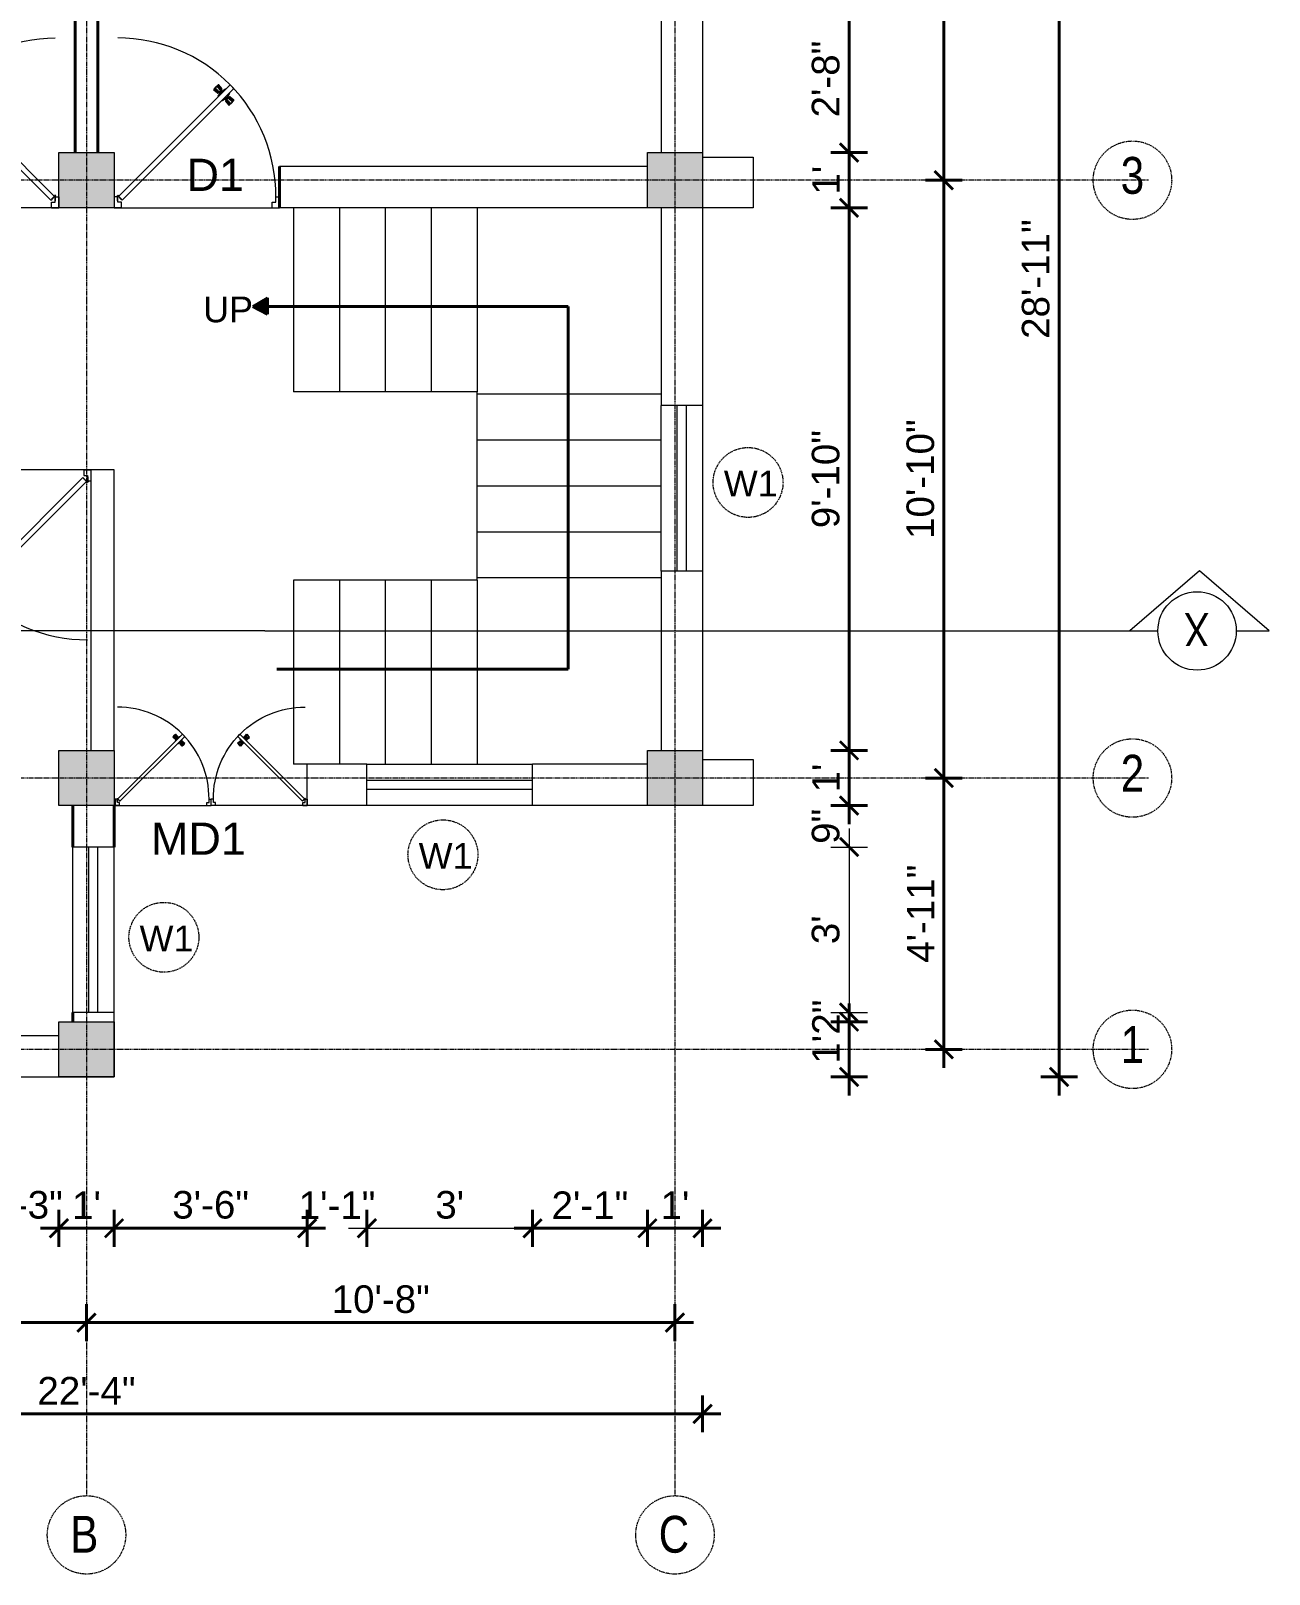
# Model space of a CAD drawing. Header units: inches. Extents: x 141029 to 166402, y -23568 to -18036.
# Drawn here: x 149583.3 to 149852.7, y -21851.7 to -21516.1 of the extents above; entities that cross this region are included whole.
import ezdxf

# ---------------------------------------------------------------- set-up
doc = ezdxf.new("R2010")
doc.units = ezdxf.units.IN
doc.header["$LTSCALE"] = 0.5
doc.header["$MEASUREMENT"] = 0
doc.header["$PDMODE"] = 66
doc.linetypes.add('CENTER', pattern=[2, 1.25, -0.25, 0.25, -0.25])
for name, color, linetype, lineweight in [('Annotate-Lite.w', 177, 'Continuous', 9), ('Annotations-Bold.w', 177, 'Continuous', 13), ('door', 202, 'Continuous', 5), ('DOOR & WIN', 1, 'Continuous', 25), ('PUERTAS', 7, 'Continuous', 9), ('TEXT', 220, 'Continuous', 9), ('wall', 1, 'Continuous', 40)]:
    doc.layers.add(name, color=color, linetype=linetype, lineweight=lineweight)
doc.styles.add('ARAIL', font='ARIALN.TTF')
doc.styles.add('DIMTEXT', font='arial.ttf', dxfattribs={"height": 6})
doc.styles.add('gaurav', font='arial.ttf')
doc.styles.get("Standard").update_dxf_attribs({"font": 'arial.ttf'})
doc.dimstyles.new('1 by 96', dxfattribs={"dimtxt": 6, "dimasz": 4, "dimexe": 4, "dimexo": 4, "dimgap": 2, "dimtad": 1, "dimdec": 0, "dimzin": 0, "dimdsep": 46, "dimlunit": 4, "dimtxsty": 'Standard', "dimblk": 'ARCHTICK', "dimcen": 0, "dimdle": 4, "dimadec": 0, "dimazin": 0, "dimtfac": 1, "dimtdec": 0, "dimtix": 1, "dimtofl": 0, "dimtmove": 1, "dimatfit": 3, "dimldrblk": 'ARCHTICK', "dimfxl": 4, "dimfxlon": 1, "dimtolj": 1, "dimtzin": 0, "dimlwd": -1, "dimlwe": -1, "dimarcsym": 0})

# ---------------------------------------------------------------- blocks, each defined once
blk = doc.blocks.new('3ft')
at = {"layer": 'PUERTAS', "color": 6}
for p, q in [((1.01, 2.52), (25.23, 26.74)), ((26.05, 25.92), (1.77, 1.64)), ((26.05, 25.92), (25.23, 26.74)), ((0, 2.4), (0, 0)), ((0.72, 2.4), (0, 2.4)), ((1.6, 0), (0, 0)), ((0.72, 1.52), (0.72, 2.44)), ((0.8, 1.52), (0.72, 1.52)), ((0.8, 1.52), (0.8, 2.41)), ((0.8, 1.2), (0.8, 1.52)), ((1.6, 1.2), (0.8, 1.2)), ((1.57, 1.84), (0.94, 2.47)), ((1.63, 1.89), (0.97, 2.55)), ((1.63, 1.89), (1.57, 1.84)), ((1.77, 1.64), (1.57, 1.84)), ((1.6, 0), (1.6, 1.2)), ((34.4, 0), (34.4, 1.2)), ((34.4, 1.2), (35.2, 1.2)), ((34.4, 0), (36, 0)), ((35.2, 1.2), (35.2, 2.4)), ((35.2, 2.4), (36, 2.4)), ((36, 0), (36, 2.4))]:
    blk.add_line(p, q, dxfattribs=at)
at = {"layer": 'PUERTAS', "color": 8}
for p, q in [((22.57, 24.94), (21.65, 25.68)), ((22.63, 24.99), (21.69, 25.75)), ((22.74, 25.1), (21.84, 25.9)), ((22.13, 26.28), (21.98, 26.13)), ((22.88, 25.24), (22.01, 26.06)), ((22.13, 26.28), (22.27, 26.42)), ((22.29, 26.41), (22.27, 26.42)), ((23.16, 25.52), (22.34, 26.39)), ((23.3, 25.66), (22.5, 26.56)), ((23.41, 25.77), (22.65, 26.71)), ((22.69, 24.32), (23.02, 24.83)), ((23.46, 25.83), (22.72, 26.75)), ((22.95, 24.96), (22.84, 25.07)), ((22.98, 24.99), (22.86, 25.1)), ((23.03, 25.04), (22.91, 25.15)), ((22.91, 24.53), (23.1, 24.91)), ((23.11, 25.12), (22.99, 25.23)), ((23.13, 24.76), (23.18, 24.99)), ((23.28, 25.3), (23.17, 25.41)), ((23.36, 25.37), (23.25, 25.49)), ((23.31, 24.94), (23.28, 25.08)), ((23.41, 25.43), (23.3, 25.54)), ((23.46, 25.09), (23.32, 25.13)), ((23.44, 25.45), (23.33, 25.56)), ((23.64, 25.27), (23.41, 25.22)), ((23.87, 25.49), (23.49, 25.3)), ((24.08, 25.71), (23.57, 25.38)), ((23.63, 23.38), (24.14, 23.72)), ((23.84, 23.6), (24.22, 23.79)), ((24.07, 23.82), (24.3, 23.88)), ((24.25, 24), (24.39, 23.97)), ((24.27, 23.64), (24.38, 23.53)), ((24.3, 23.67), (24.41, 23.56)), ((24.35, 23.72), (24.46, 23.61)), ((24.4, 24.15), (24.43, 24.01)), ((24.43, 23.8), (24.54, 23.69)), ((24.58, 24.33), (24.52, 24.1)), ((24.55, 23.57), (25.37, 22.7)), ((24.6, 23.97), (24.72, 23.86)), ((24.8, 24.56), (24.61, 24.18)), ((25.02, 24.77), (24.68, 24.26)), ((24.68, 24.05), (24.79, 23.94)), ((24.73, 24.1), (24.85, 23.99)), ((24.76, 24.13), (24.87, 24.02)), ((24.83, 23.85), (25.7, 23.03)), ((24.97, 23.99), (25.87, 23.2)), ((25.08, 24.1), (26.02, 23.34)), ((25.14, 24.15), (26.06, 23.41)), ((24.25, 23.26), (24.99, 22.34)), ((24.3, 23.32), (25.06, 22.38)), ((24.41, 23.43), (25.2, 22.53)), ((25.58, 22.82), (25.43, 22.67)), ((25.58, 22.82), (25.73, 22.97)), ((25.72, 22.98), (25.73, 22.97)), ((0, 0), (36, 0))]:
    blk.add_line(p, q, dxfattribs=at)
at = {"layer": 'PUERTAS', "color": 1}
for p, q in [((21.67, 25.73), (22.17, 26.23)), ((22.49, 24.95), (21.67, 25.61)), ((21.7, 25.82), (22.14, 26.26)), ((21.73, 25.79), (21.7, 25.82)), ((22.58, 26.7), (22.14, 26.26)), ((22.67, 26.73), (22.17, 26.23)), ((22.61, 26.67), (22.58, 26.7)), ((22.6, 24.96), (23.02, 25.38)), ((22.61, 24.25), (22.92, 24.72)), ((22.62, 24.13), (22.61, 24.14)), ((22.7, 25.07), (22.71, 25.06)), ((23.45, 25.91), (22.79, 26.73)), ((22.82, 25.06), (23.08, 25.32)), ((22.94, 24.95), (22.83, 25.07)), ((22.92, 24.72), (22.92, 24.72)), ((22.93, 24.94), (23.19, 25.21)), ((22.93, 24.84), (22.93, 24.83)), ((23.44, 25.81), (23.02, 25.38)), ((23.34, 25.58), (23.08, 25.32)), ((23.46, 25.47), (23.19, 25.21)), ((23.33, 25.7), (23.34, 25.69)), ((23.45, 25.46), (23.33, 25.57)), ((23.56, 23.3), (24.03, 23.61)), ((23.57, 25.47), (23.57, 25.47)), ((24.15, 25.79), (23.68, 25.48)), ((23.68, 25.48), (23.68, 25.48)), ((24.03, 23.61), (24.03, 23.62)), ((24.14, 23.62), (24.14, 23.62)), ((24.25, 23.62), (24.51, 23.89)), ((24.27, 25.78), (24.26, 25.79)), ((24.26, 23.29), (24.69, 23.71)), ((24.26, 23.63), (24.37, 23.52)), ((24.37, 23.52), (24.63, 23.77)), ((24.78, 24.15), (24.51, 23.89)), ((24.89, 24.03), (24.63, 23.77)), ((25.11, 24.14), (24.69, 23.71)), ((24.77, 24.14), (24.88, 24.03)), ((24.79, 24.38), (24.78, 24.37)), ((24.78, 24.26), (24.78, 24.26)), ((25.1, 24.84), (24.79, 24.38)), ((25, 24.03), (25, 24.03)), ((25.09, 24.96), (25.1, 24.95)), ((25.22, 24.14), (26.03, 23.48)), ((23.44, 23.31), (23.45, 23.3)), ((24.26, 23.18), (24.92, 22.37)), ((24.37, 23.4), (24.37, 23.4)), ((25.04, 22.36), (25.54, 22.86)), ((25.1, 22.42), (25.13, 22.39)), ((25.13, 22.39), (25.57, 22.83)), ((26.04, 23.37), (25.54, 22.86)), ((26.01, 23.27), (25.57, 22.83)), ((25.98, 23.3), (26.01, 23.27))]:
    blk.add_line(p, q, dxfattribs=at)
at = {"layer": 'PUERTAS', "color": 2}
for p, q in [((21.99, 26.11), (21.98, 26.13)), ((25.42, 22.68), (25.43, 22.67))]:
    blk.add_line(p, q, dxfattribs=at)
at = {"layer": 'PUERTAS', "color": 6}
for radius in [0.155, 0.0752]:
    blk.add_circle((0.82, 2.56), radius, dxfattribs=at)
blk.add_arc((0.82, 2.56), 34.38, 359.7285, 90.0333, dxfattribs=at)
at = {"layer": 'PUERTAS', "color": 1}
for centre, start, end in [((22.54, 25.01), 231.0764, 315), ((22.67, 24.2), 135, 225), ((22.73, 26.68), 38.9236, 135), ((22.77, 25.12), 225, 315), ((22.99, 24.89), 135, 219.7428), ((22.87, 24.78), 315, 39.7428), ((23.28, 25.63), 315, 45), ((23.39, 25.86), 315, 38.9236), ((23.51, 25.41), 50.2572, 135), ((23.62, 25.53), 230.2572, 315), ((24.09, 23.56), 50.2572, 135), ((24.2, 23.68), 230.2572, 315), ((24.2, 25.73), 45, 135), ((24.42, 23.46), 135, 225), ((24.84, 24.31), 135, 219.7428), ((24.72, 24.21), 315, 39.7428), ((24.94, 23.98), 45, 135), ((25.04, 24.89), 315, 45), ((25.17, 24.08), 51.0764, 135), ((23.51, 23.36), 225, 315), ((24.32, 23.23), 135, 218.9236), ((24.98, 22.42), 218.9236, 315), ((25.98, 23.42), 315, 51.0764)]:
    blk.add_arc(centre, 0.08, start, end, dxfattribs=at)
blk = doc.blocks.new('*U213')
at = {"color": 3, "xscale": -1}
blk.add_blockref('3ft', (42, 0), dxfattribs=at)
blk = doc.blocks.new('2ft6in')
at = {"layer": 'PUERTAS', "color": 2}
for p, q in [((0.84, 2.1), (21.02, 22.28)), ((21.71, 21.6), (1.47, 1.37)), ((18.33, 21.76), (18.31, 21.77)), ((21.71, 21.6), (21.02, 22.28)), ((21.18, 18.9), (21.2, 18.89)), ((0, 2), (0, 0)), ((0.6, 2), (0, 2)), ((1.33, 0), (0, 0)), ((0.6, 1.26), (0.6, 2.04)), ((0.67, 1.26), (0.6, 1.26)), ((0.67, 1.26), (0.67, 2.01)), ((0.67, 1), (0.67, 1.26)), ((1.33, 1), (0.67, 1)), ((1.31, 1.53), (0.79, 2.06)), ((1.36, 1.58), (0.81, 2.12)), ((1.36, 1.58), (1.31, 1.53)), ((1.47, 1.37), (1.31, 1.53)), ((1.33, 0), (1.33, 1)), ((28.67, 0), (28.67, 1)), ((28.67, 1), (29.33, 1)), ((28.67, 0), (30, 0)), ((29.33, 1), (29.33, 2)), ((29.33, 2), (30, 2)), ((30, 0), (30, 2))]:
    blk.add_line(p, q, dxfattribs=at)
at = {"layer": 'PUERTAS', "color": 8}
for p, q in [((18.81, 20.78), (18.04, 21.4)), ((18.86, 20.83), (18.08, 21.46)), ((18.95, 20.92), (18.2, 21.58)), ((18.44, 21.9), (18.31, 21.77)), ((19.07, 21.03), (18.34, 21.72)), ((18.44, 21.9), (18.56, 22.02)), ((18.58, 22.01), (18.56, 22.02)), ((19.3, 21.26), (18.61, 22)), ((19.42, 21.38), (18.75, 22.14)), ((19.51, 21.48), (18.88, 22.26)), ((18.91, 20.27), (19.19, 20.69)), ((19.55, 21.53), (18.93, 22.3)), ((19.13, 20.8), (19.03, 20.9)), ((19.15, 20.82), (19.05, 20.92)), ((19.09, 20.44), (19.25, 20.76)), ((19.19, 20.87), (19.1, 20.96)), ((19.25, 20.93), (19.16, 21.02)), ((19.28, 20.63), (19.32, 20.83)), ((19.4, 21.08), (19.31, 21.17)), ((19.47, 21.15), (19.38, 21.24)), ((19.43, 20.78), (19.4, 20.9)), ((19.51, 21.19), (19.42, 21.28)), ((19.55, 20.91), (19.43, 20.94)), ((19.53, 21.21), (19.44, 21.3)), ((19.7, 21.06), (19.51, 21.01)), ((19.89, 21.24), (19.58, 21.08)), ((20.07, 21.42), (19.64, 21.15)), ((19.69, 19.49), (20.12, 19.76)), ((19.87, 19.67), (20.18, 19.83)), ((20.06, 19.85), (20.25, 19.9)), ((20.21, 20), (20.33, 19.97)), ((20.21, 19.38), (20.83, 18.61)), ((20.23, 19.7), (20.32, 19.61)), ((20.25, 19.72), (20.34, 19.63)), ((20.25, 19.43), (20.88, 18.65)), ((20.29, 19.76), (20.38, 19.67)), ((20.33, 20.13), (20.36, 20.01)), ((20.34, 19.53), (21, 18.77)), ((20.36, 19.83), (20.45, 19.74)), ((20.48, 20.28), (20.44, 20.08)), ((20.46, 19.64), (21.14, 18.91)), ((20.5, 19.98), (20.6, 19.89)), ((20.67, 20.47), (20.51, 20.15)), ((20.85, 20.64), (20.57, 20.22)), ((20.57, 20.04), (20.66, 19.95)), ((20.61, 20.09), (20.7, 19.99)), ((20.63, 20.11), (20.72, 20.01)), ((20.69, 19.87), (21.42, 19.19)), ((20.81, 19.99), (21.56, 19.33)), ((20.9, 20.08), (21.68, 19.45)), ((20.95, 20.13), (21.72, 19.51)), ((21.32, 19.01), (21.2, 18.89)), ((21.32, 19.01), (21.44, 19.14)), ((21.43, 19.15), (21.44, 19.14)), ((0, 0), (30, 0))]:
    blk.add_line(p, q, dxfattribs=at)
at = {"layer": 'PUERTAS', "color": 1}
for p, q in [((18.06, 21.44), (18.48, 21.86)), ((18.74, 20.79), (18.06, 21.34)), ((18.08, 21.51), (18.45, 21.88)), ((18.11, 21.49), (18.08, 21.51)), ((18.82, 22.25), (18.45, 21.88)), ((18.9, 22.28), (18.48, 21.86)), ((18.84, 22.23), (18.82, 22.25)), ((18.83, 20.8), (19.18, 21.15)), ((18.84, 20.21), (19.1, 20.6)), ((18.85, 20.11), (18.84, 20.12)), ((18.92, 20.89), (18.93, 20.88)), ((19.54, 21.59), (18.99, 22.27)), ((19.02, 20.88), (19.24, 21.1)), ((19.12, 20.8), (19.03, 20.89)), ((19.1, 20.7), (19.11, 20.69)), ((19.1, 20.6), (19.1, 20.6)), ((19.11, 20.79), (19.33, 21.01)), ((19.54, 21.5), (19.18, 21.15)), ((19.45, 21.31), (19.24, 21.1)), ((19.55, 21.22), (19.33, 21.01)), ((19.45, 21.41), (19.45, 21.41)), ((19.54, 21.22), (19.45, 21.31)), ((19.53, 19.43), (19.54, 19.42)), ((19.64, 21.23), (19.64, 21.23)), ((19.64, 19.42), (20.02, 19.67)), ((19.74, 21.24), (19.73, 21.23)), ((20.12, 21.49), (19.74, 21.24)), ((20.02, 19.67), (20.03, 19.68)), ((20.12, 19.68), (20.12, 19.68)), ((20.21, 19.69), (20.43, 19.9)), ((20.22, 21.48), (20.22, 21.49)), ((20.22, 19.41), (20.57, 19.76)), ((20.22, 19.69), (20.31, 19.6)), ((20.22, 19.32), (20.76, 18.64)), ((20.31, 19.6), (20.52, 19.81)), ((20.31, 19.5), (20.31, 19.5)), ((20.65, 20.12), (20.43, 19.9)), ((20.74, 20.03), (20.52, 19.81)), ((20.93, 20.11), (20.57, 19.76)), ((20.64, 20.11), (20.73, 20.02)), ((20.66, 20.31), (20.65, 20.31)), ((20.65, 20.21), (20.65, 20.22)), ((20.91, 20.7), (20.66, 20.31)), ((20.84, 20.02), (20.83, 20.03)), ((20.91, 20.8), (20.91, 20.79)), ((21.02, 20.12), (21.7, 19.57)), ((21.7, 19.47), (21.28, 19.05)), ((21.67, 19.4), (21.31, 19.03)), ((21.65, 19.42), (21.67, 19.4)), ((20.86, 18.63), (21.28, 19.05)), ((20.91, 18.68), (20.94, 18.66)), ((20.94, 18.66), (21.31, 19.03))]:
    blk.add_line(p, q, dxfattribs=at)
at = {"layer": 'PUERTAS', "color": 2}
for radius in [0.129, 0.0627]:
    blk.add_circle((0.68, 2.14), radius, dxfattribs=at)
at = {"layer": 'PUERTAS', "color": 8}
blk.add_arc((0.68, 2.14), 28.65, 359.7285, 90.0333, dxfattribs=at)
at = {"layer": 'PUERTAS', "color": 1}
for centre, start, end in [((18.78, 20.84), 231.0764, 315), ((18.89, 20.16), 135, 225), ((18.94, 22.23), 38.9236, 135), ((18.97, 20.93), 225, 315), ((19.16, 20.74), 135, 219.7428), ((19.06, 20.65), 315, 39.7428), ((19.4, 21.36), 315, 45), ((19.49, 21.55), 315, 38.9236), ((19.59, 19.47), 225, 315), ((19.6, 21.18), 50.2572, 135), ((19.68, 21.28), 230.2572, 315), ((20.07, 19.63), 50.2572, 135), ((20.17, 21.44), 45, 135), ((20.16, 19.73), 230.2572, 315), ((20.27, 19.36), 135, 218.9236), ((20.35, 19.55), 135, 225), ((20.7, 20.26), 135, 219.7428), ((20.6, 20.17), 315, 39.7428), ((20.78, 19.98), 45, 135), ((20.87, 20.75), 315, 45), ((20.98, 20.07), 51.0764, 135), ((21.65, 19.52), 315, 51.0764), ((20.82, 18.68), 218.9236, 315)]:
    blk.add_arc(centre, 0.0667, start, end, dxfattribs=at)
blk = doc.blocks.new('*U215')
at = {"color": 3, "xscale": -1}
blk.add_blockref('2ft6in', (42, 0), dxfattribs=at)
blk = doc.blocks.new('MAIN DLOOR')
at = {"layer": 'door', "color": 3, "yscale": 0.7999999999374268, "zscale": 0.7999999998966563, "rotation": 180}
for p, xscale in [((11264.75, 306.61), 0.7999999999592546), ((11245.55, 306.61), -0.7999999999592546)]:
    blk.add_blockref('*U215', p, dxfattribs=dict(at, xscale=xscale))
blk = doc.blocks.new('_ArchTick')
at = {"color": 0, "linetype": 'ByBlock', "const_width": 0.15}
blk.add_lwpolyline([(-0.5, -0.5), (0.5, 0.5)], dxfattribs=at)
blk = doc.blocks.new('*D242')
at = {"layer": 'Defpoints', "color": 0, "transparency": 16777216}
for p in [(149729.45, -21510.55), (149729.45, -21542.55), (149761.32, -21542.55)]:
    blk.add_point(p, dxfattribs=at)
at = {"layer": 'wall', "color": 0, "transparency": 16777216}
for p, q in [((149761.32, -21506.55), (149761.32, -21546.55)), ((149757.32, -21510.55), (149765.32, -21510.55)), ((149757.32, -21542.55), (149765.32, -21542.55))]:
    blk.add_line(p, q, dxfattribs=at)
at = {"layer": 'wall', "color": 0, "transparency": 16777216, "xscale": 4, "yscale": 4, "zscale": 4}
for p, rotation in [((149761.32, -21510.55), 90), ((149761.32, -21542.55), 270)]:
    blk.add_blockref('_ArchTick', p, dxfattribs=dict(at, rotation=rotation))
at = {"layer": 'wall', "color": 0, "transparency": 16777216, "insert": (149756.25, -21526.55), "char_height": 6, "attachment_point": 5, "rotation": 90}
blk.add_mtext('\\A1;2\'-8"', dxfattribs=at)
blk = doc.blocks.new('*D243')
at = {"layer": 'Defpoints', "color": 0, "transparency": 16777216}
for p in [(149729.45, -21542.55), (149729.45, -21554.55), (149761.32, -21554.55)]:
    blk.add_point(p, dxfattribs=at)
at = {"layer": 'wall', "color": 0, "transparency": 16777216}
for p, q in [((149761.32, -21538.55), (149761.32, -21558.55)), ((149757.32, -21542.55), (149765.32, -21542.55)), ((149757.32, -21554.55), (149765.32, -21554.55))]:
    blk.add_line(p, q, dxfattribs=at)
at = {"layer": 'wall', "color": 0, "transparency": 16777216, "xscale": 4, "yscale": 4, "zscale": 4}
for p, rotation in [((149761.32, -21542.55), 90), ((149761.32, -21554.55), 270)]:
    blk.add_blockref('_ArchTick', p, dxfattribs=dict(at, rotation=rotation))
at = {"layer": 'wall', "color": 0, "transparency": 16777216, "insert": (149756.3, -21548.55), "char_height": 6, "attachment_point": 5, "rotation": 90}
blk.add_mtext("\\A1;1'", dxfattribs=at)
blk = doc.blocks.new('*D244')
at = {"layer": 'Defpoints', "color": 0, "transparency": 16777216}
for p in [(149729.45, -21554.55), (149729.45, -21672.55), (149761.32, -21672.55)]:
    blk.add_point(p, dxfattribs=at)
at = {"layer": 'wall', "color": 0, "transparency": 16777216}
for p, q in [((149761.32, -21550.55), (149761.32, -21676.55)), ((149757.32, -21554.55), (149765.32, -21554.55)), ((149757.32, -21672.55), (149765.32, -21672.55))]:
    blk.add_line(p, q, dxfattribs=at)
at = {"layer": 'wall', "color": 0, "transparency": 16777216, "xscale": 4, "yscale": 4, "zscale": 4}
for p, rotation in [((149761.32, -21554.55), 90), ((149761.32, -21672.55), 270)]:
    blk.add_blockref('_ArchTick', p, dxfattribs=dict(at, rotation=rotation))
at = {"layer": 'wall', "color": 0, "transparency": 16777216, "insert": (149756.25, -21613.55), "char_height": 6, "attachment_point": 5, "rotation": 90}
blk.add_mtext('\\A1;9\'-10"', dxfattribs=at)
blk = doc.blocks.new('*D245')
at = {"layer": 'Defpoints', "color": 0, "transparency": 16777216}
for p in [(149729.45, -21672.55), (149729.45, -21684.55), (149761.32, -21684.55)]:
    blk.add_point(p, dxfattribs=at)
at = {"layer": 'wall', "color": 0, "transparency": 16777216}
for p, q in [((149761.32, -21668.55), (149761.32, -21688.55)), ((149757.32, -21672.55), (149765.32, -21672.55)), ((149757.32, -21684.55), (149765.32, -21684.55))]:
    blk.add_line(p, q, dxfattribs=at)
at = {"layer": 'wall', "color": 0, "transparency": 16777216, "xscale": 4, "yscale": 4, "zscale": 4}
for p, rotation in [((149761.32, -21672.55), 90), ((149761.32, -21684.55), 270)]:
    blk.add_blockref('_ArchTick', p, dxfattribs=dict(at, rotation=rotation))
at = {"layer": 'wall', "color": 0, "transparency": 16777216, "insert": (149756.3, -21678.55), "char_height": 6, "attachment_point": 5, "rotation": 90}
blk.add_mtext("\\A1;1'", dxfattribs=at)
blk = doc.blocks.new('*D246')
at = {"layer": 'Annotate-Lite.w', "color": 0, "transparency": 16777216}
for p, q in [((149757.32, -21684.55), (149765.32, -21684.55)), ((149757.32, -21693.55), (149765.32, -21693.55))]:
    blk.add_line(p, q, dxfattribs=at)
at = {"layer": 'Defpoints', "color": 0, "transparency": 16777216}
for p in [(149729.45, -21684.55), (149601.45, -21693.55), (149761.32, -21693.55)]:
    blk.add_point(p, dxfattribs=at)
at = {"layer": 'Annotate-Lite.w', "color": 0, "transparency": 16777216, "insert": (149756.25, -21689.05), "char_height": 6, "attachment_point": 5, "rotation": 90}
blk.add_mtext('\\A1;9"', dxfattribs=at)
blk = doc.blocks.new('*D247')
at = {"layer": 'Annotate-Lite.w', "color": 0, "transparency": 16777216}
for p, q in [((149761.32, -21689.55), (149761.32, -21733.55)), ((149757.32, -21693.55), (149765.32, -21693.55)), ((149757.32, -21729.55), (149765.32, -21729.55))]:
    blk.add_line(p, q, dxfattribs=at)
at = {"layer": 'Defpoints', "color": 0, "transparency": 16777216}
for p in [(149601.45, -21693.55), (149601.45, -21729.55), (149761.32, -21729.55)]:
    blk.add_point(p, dxfattribs=at)
at = {"layer": 'Annotate-Lite.w', "color": 0, "transparency": 16777216, "xscale": 4, "yscale": 4, "zscale": 4}
for p, rotation in [((149761.32, -21693.55), 90), ((149761.32, -21729.55), 270)]:
    blk.add_blockref('_ArchTick', p, dxfattribs=dict(at, rotation=rotation))
at = {"layer": 'Annotate-Lite.w', "color": 0, "transparency": 16777216, "insert": (149756.25, -21711.55), "char_height": 6, "attachment_point": 5, "rotation": 90}
blk.add_mtext("\\A1;3'", dxfattribs=at)
blk = doc.blocks.new('*D248')
at = {"layer": 'Annotate-Lite.w', "color": 0, "transparency": 16777216}
for p, q in [((149757.32, -21729.55), (149765.32, -21729.55)), ((149757.32, -21731.55), (149765.32, -21731.55))]:
    blk.add_line(p, q, dxfattribs=at)
at = {"layer": 'Defpoints', "color": 0, "transparency": 16777216}
for p in [(149601.45, -21729.55), (149601.45, -21731.55), (149761.32, -21731.55)]:
    blk.add_point(p, dxfattribs=at)
at = {"layer": 'Annotate-Lite.w', "color": 0, "transparency": 16777216, "insert": (149756.3, -21730.55), "char_height": 6, "attachment_point": 5, "rotation": 90}
blk.add_mtext('\\A1;2"', dxfattribs=at)
blk = doc.blocks.new('*D249')
at = {"layer": 'Defpoints', "color": 0, "transparency": 16777216}
for p in [(149601.45, -21731.55), (149601.45, -21743.55), (149761.32, -21743.55)]:
    blk.add_point(p, dxfattribs=at)
at = {"layer": 'wall', "color": 0, "transparency": 16777216}
for p, q in [((149761.32, -21727.55), (149761.32, -21747.55)), ((149757.32, -21731.55), (149765.32, -21731.55)), ((149757.32, -21743.55), (149765.32, -21743.55))]:
    blk.add_line(p, q, dxfattribs=at)
at = {"layer": 'wall', "color": 0, "transparency": 16777216, "xscale": 4, "yscale": 4, "zscale": 4}
for p, rotation in [((149761.32, -21731.55), 90), ((149761.32, -21743.55), 270)]:
    blk.add_blockref('_ArchTick', p, dxfattribs=dict(at, rotation=rotation))
at = {"layer": 'wall', "color": 0, "transparency": 16777216, "insert": (149756.3, -21737.55), "char_height": 6, "attachment_point": 5, "rotation": 90}
blk.add_mtext("\\A1;1'", dxfattribs=at)
blk = doc.blocks.new('*D250')
at = {"layer": 'Defpoints', "color": 0, "transparency": 16777216}
for p in [(149729.45, -21402.55), (149729.45, -21548.55), (149781.92, -21548.55)]:
    blk.add_point(p, dxfattribs=at)
at = {"layer": 'wall', "color": 0, "transparency": 16777216}
for p, q in [((149781.92, -21398.55), (149781.92, -21552.55)), ((149777.92, -21402.55), (149785.92, -21402.55)), ((149777.92, -21548.55), (149785.92, -21548.55))]:
    blk.add_line(p, q, dxfattribs=at)
at = {"layer": 'wall', "color": 0, "transparency": 16777216, "xscale": 4, "yscale": 4, "zscale": 4}
for p, rotation in [((149781.92, -21402.55), 90), ((149781.92, -21548.55), 270)]:
    blk.add_blockref('_ArchTick', p, dxfattribs=dict(at, rotation=rotation))
at = {"layer": 'wall', "color": 0, "transparency": 16777216, "insert": (149776.9, -21475.55), "char_height": 6, "attachment_point": 5, "rotation": 90}
blk.add_mtext('\\A1;12\'-2"', dxfattribs=at)
blk = doc.blocks.new('*D251')
at = {"layer": 'Defpoints', "color": 0, "transparency": 16777216}
for p in [(149729.45, -21548.55), (149729.45, -21678.55), (149781.92, -21678.55)]:
    blk.add_point(p, dxfattribs=at)
at = {"layer": 'wall', "color": 0, "transparency": 16777216}
for p, q in [((149781.92, -21544.55), (149781.92, -21682.55)), ((149777.92, -21548.55), (149785.92, -21548.55)), ((149777.92, -21678.55), (149785.92, -21678.55))]:
    blk.add_line(p, q, dxfattribs=at)
at = {"layer": 'wall', "color": 0, "transparency": 16777216, "xscale": 4, "yscale": 4, "zscale": 4}
for p, rotation in [((149781.92, -21548.55), 90), ((149781.92, -21678.55), 270)]:
    blk.add_blockref('_ArchTick', p, dxfattribs=dict(at, rotation=rotation))
at = {"layer": 'wall', "color": 0, "transparency": 16777216, "insert": (149776.85, -21613.55), "char_height": 6, "attachment_point": 5, "rotation": 90}
blk.add_mtext('\\A1;10\'-10"', dxfattribs=at)
blk = doc.blocks.new('*D252')
at = {"layer": 'Defpoints', "color": 0, "transparency": 16777216}
for p in [(149729.45, -21678.55), (149601.45, -21737.55), (149781.92, -21737.55)]:
    blk.add_point(p, dxfattribs=at)
at = {"layer": 'wall', "color": 0, "transparency": 16777216}
for p, q in [((149781.92, -21674.55), (149781.92, -21741.55)), ((149777.92, -21678.55), (149785.92, -21678.55)), ((149777.92, -21737.55), (149785.92, -21737.55))]:
    blk.add_line(p, q, dxfattribs=at)
at = {"layer": 'wall', "color": 0, "transparency": 16777216, "xscale": 4, "yscale": 4, "zscale": 4}
for p, rotation in [((149781.92, -21678.55), 90), ((149781.92, -21737.55), 270)]:
    blk.add_blockref('_ArchTick', p, dxfattribs=dict(at, rotation=rotation))
at = {"layer": 'wall', "color": 0, "transparency": 16777216, "insert": (149776.9, -21708.05), "char_height": 6, "attachment_point": 5, "rotation": 90}
blk.add_mtext('\\A1;4\'-11"', dxfattribs=at)
blk = doc.blocks.new('*D253')
at = {"layer": 'Defpoints', "color": 0, "transparency": 16777216}
for p in [(149601.45, -21396.55), (149807, -21396.55), (149601.45, -21743.55)]:
    blk.add_point(p, dxfattribs=at)
at = {"layer": 'wall', "color": 0, "transparency": 16777216}
for p, q in [((149807, -21747.55), (149807, -21392.55)), ((149803, -21396.55), (149811, -21396.55)), ((149803, -21743.55), (149811, -21743.55))]:
    blk.add_line(p, q, dxfattribs=at)
at = {"layer": 'wall', "color": 0, "transparency": 16777216, "xscale": 4, "yscale": 4, "zscale": 4}
for p, rotation in [((149807, -21396.55), 90), ((149807, -21743.55), 270)]:
    blk.add_blockref('_ArchTick', p, dxfattribs=dict(at, rotation=rotation))
at = {"layer": 'wall', "color": 0, "transparency": 16777216, "insert": (149801.94, -21570.05), "char_height": 6, "attachment_point": 5, "rotation": 90}
blk.add_mtext('\\A1;28\'-11"', dxfattribs=at)
blk = doc.blocks.new('*D257')
at = {"layer": 'Defpoints', "color": 0, "transparency": 16777216}
for p in [(149574.45, -21743.55), (149589.45, -21743.55), (149589.45, -21776.46)]:
    blk.add_point(p, dxfattribs=at)
at = {"layer": 'wall', "color": 0, "transparency": 16777216}
for p, q in [((149574.45, -21772.46), (149574.45, -21780.46)), ((149589.45, -21772.46), (149589.45, -21780.46))]:
    blk.add_line(p, q, dxfattribs=at)
at = {"layer": 'wall', "color": 0, "transparency": 16777216, "insert": (149581.95, -21771.39), "char_height": 6, "attachment_point": 5}
blk.add_mtext('\\A1;1\'-3"', dxfattribs=at)
blk = doc.blocks.new('*D258')
at = {"layer": 'Defpoints', "color": 0, "transparency": 16777216}
for p in [(149589.45, -21743.55), (149601.45, -21743.55), (149601.45, -21776.46)]:
    blk.add_point(p, dxfattribs=at)
at = {"layer": 'wall', "color": 0, "transparency": 16777216}
for p, q in [((149589.45, -21772.46), (149589.45, -21780.46)), ((149601.45, -21772.46), (149601.45, -21780.46)), ((149585.45, -21776.46), (149605.45, -21776.46))]:
    blk.add_line(p, q, dxfattribs=at)
at = {"layer": 'wall', "color": 0, "transparency": 16777216, "xscale": 4, "yscale": 4, "zscale": 4, "rotation": 180}
blk.add_blockref('_ArchTick', (149589.45, -21776.46), dxfattribs=at)
at = {"layer": 'wall', "color": 0, "transparency": 16777216, "xscale": 4, "yscale": 4, "zscale": 4}
blk.add_blockref('_ArchTick', (149601.45, -21776.46), dxfattribs=at)
at = {"layer": 'wall', "color": 0, "transparency": 16777216, "insert": (149595.45, -21771.45), "char_height": 6, "attachment_point": 5}
blk.add_mtext("\\A1;1'", dxfattribs=at)
blk = doc.blocks.new('*D259')
at = {"layer": 'Defpoints', "color": 0, "transparency": 16777216}
for p in [(149643.45, -21684.55), (149601.45, -21743.55), (149643.45, -21776.46)]:
    blk.add_point(p, dxfattribs=at)
at = {"layer": 'wall', "color": 0, "transparency": 16777216}
for p, q in [((149601.45, -21772.46), (149601.45, -21780.46)), ((149643.45, -21772.46), (149643.45, -21780.46)), ((149597.45, -21776.46), (149647.45, -21776.46))]:
    blk.add_line(p, q, dxfattribs=at)
at = {"layer": 'wall', "color": 0, "transparency": 16777216, "xscale": 4, "yscale": 4, "zscale": 4, "rotation": 180}
blk.add_blockref('_ArchTick', (149601.45, -21776.46), dxfattribs=at)
at = {"layer": 'wall', "color": 0, "transparency": 16777216, "xscale": 4, "yscale": 4, "zscale": 4}
blk.add_blockref('_ArchTick', (149643.45, -21776.46), dxfattribs=at)
at = {"layer": 'wall', "color": 0, "transparency": 16777216, "insert": (149622.45, -21771.39), "char_height": 6, "attachment_point": 5}
blk.add_mtext('\\A1;3\'-6"', dxfattribs=at)
blk = doc.blocks.new('*D260')
at = {"layer": 'Defpoints', "color": 0, "transparency": 16777216}
for p in [(149643.45, -21684.55), (149656.45, -21684.55), (149656.45, -21776.46)]:
    blk.add_point(p, dxfattribs=at)
at = {"layer": 'wall', "color": 0, "transparency": 16777216}
for p, q in [((149643.45, -21772.46), (149643.45, -21780.46)), ((149656.45, -21772.46), (149656.45, -21780.46))]:
    blk.add_line(p, q, dxfattribs=at)
at = {"layer": 'wall', "color": 0, "transparency": 16777216, "insert": (149649.95, -21771.45), "char_height": 6, "attachment_point": 5}
blk.add_mtext('\\A1;1\'-1"', dxfattribs=at)
blk = doc.blocks.new('*D261')
at = {"layer": 'Annotate-Lite.w', "color": 0, "transparency": 16777216}
for p, q in [((149656.45, -21772.46), (149656.45, -21780.46)), ((149692.45, -21772.46), (149692.45, -21780.46)), ((149652.45, -21776.46), (149696.45, -21776.46))]:
    blk.add_line(p, q, dxfattribs=at)
at = {"layer": 'Defpoints', "color": 0, "transparency": 16777216}
for p in [(149656.45, -21684.55), (149692.45, -21684.55), (149692.45, -21776.46)]:
    blk.add_point(p, dxfattribs=at)
at = {"layer": 'Annotate-Lite.w', "color": 0, "transparency": 16777216, "xscale": 4, "yscale": 4, "zscale": 4, "rotation": 180}
blk.add_blockref('_ArchTick', (149656.45, -21776.46), dxfattribs=at)
at = {"layer": 'Annotate-Lite.w', "color": 0, "transparency": 16777216, "xscale": 4, "yscale": 4, "zscale": 4}
blk.add_blockref('_ArchTick', (149692.45, -21776.46), dxfattribs=at)
at = {"layer": 'Annotate-Lite.w', "color": 0, "transparency": 16777216, "insert": (149674.45, -21771.39), "char_height": 6, "attachment_point": 5}
blk.add_mtext("\\A1;3'", dxfattribs=at)
blk = doc.blocks.new('*D262')
at = {"layer": 'Defpoints', "color": 0, "transparency": 16777216}
for p in [(149692.45, -21684.55), (149717.45, -21684.55), (149717.45, -21776.46)]:
    blk.add_point(p, dxfattribs=at)
at = {"layer": 'wall', "color": 0, "transparency": 16777216}
for p, q in [((149692.45, -21772.46), (149692.45, -21780.46)), ((149717.45, -21772.46), (149717.45, -21780.46)), ((149688.45, -21776.46), (149721.45, -21776.46))]:
    blk.add_line(p, q, dxfattribs=at)
at = {"layer": 'wall', "color": 0, "transparency": 16777216, "xscale": 4, "yscale": 4, "zscale": 4, "rotation": 180}
blk.add_blockref('_ArchTick', (149692.45, -21776.46), dxfattribs=at)
at = {"layer": 'wall', "color": 0, "transparency": 16777216, "xscale": 4, "yscale": 4, "zscale": 4}
blk.add_blockref('_ArchTick', (149717.45, -21776.46), dxfattribs=at)
at = {"layer": 'wall', "color": 0, "transparency": 16777216, "insert": (149704.95, -21771.45), "char_height": 6, "attachment_point": 5}
blk.add_mtext('\\A1;2\'-1"', dxfattribs=at)
blk = doc.blocks.new('*D263')
at = {"layer": 'Defpoints', "color": 0, "transparency": 16777216}
for p in [(149717.45, -21684.55), (149729.45, -21684.55), (149729.45, -21776.46)]:
    blk.add_point(p, dxfattribs=at)
at = {"layer": 'wall', "color": 0, "transparency": 16777216}
for p, q in [((149717.45, -21772.46), (149717.45, -21780.46)), ((149729.45, -21772.46), (149729.45, -21780.46)), ((149713.45, -21776.46), (149733.45, -21776.46))]:
    blk.add_line(p, q, dxfattribs=at)
at = {"layer": 'wall', "color": 0, "transparency": 16777216, "xscale": 4, "yscale": 4, "zscale": 4, "rotation": 180}
blk.add_blockref('_ArchTick', (149717.45, -21776.46), dxfattribs=at)
at = {"layer": 'wall', "color": 0, "transparency": 16777216, "xscale": 4, "yscale": 4, "zscale": 4}
blk.add_blockref('_ArchTick', (149729.45, -21776.46), dxfattribs=at)
at = {"layer": 'wall', "color": 0, "transparency": 16777216, "insert": (149723.45, -21771.45), "char_height": 6, "attachment_point": 5}
blk.add_mtext("\\A1;1'", dxfattribs=at)
blk = doc.blocks.new('*D264')
at = {"layer": 'Defpoints', "color": 0, "transparency": 16777216}
for p in [(149467.45, -21743.55), (149595.45, -21743.55), (149595.45, -21796.98)]:
    blk.add_point(p, dxfattribs=at)
at = {"layer": 'wall', "color": 0, "transparency": 16777216}
for p, q in [((149467.45, -21792.98), (149467.45, -21800.98)), ((149595.45, -21792.98), (149595.45, -21800.98)), ((149463.45, -21796.98), (149599.45, -21796.98))]:
    blk.add_line(p, q, dxfattribs=at)
at = {"layer": 'wall', "color": 0, "transparency": 16777216, "xscale": 4, "yscale": 4, "zscale": 4, "rotation": 180}
blk.add_blockref('_ArchTick', (149467.45, -21796.98), dxfattribs=at)
at = {"layer": 'wall', "color": 0, "transparency": 16777216, "xscale": 4, "yscale": 4, "zscale": 4}
blk.add_blockref('_ArchTick', (149595.45, -21796.98), dxfattribs=at)
at = {"layer": 'wall', "color": 0, "transparency": 16777216, "insert": (149531.45, -21791.91), "char_height": 6, "attachment_point": 5}
blk.add_mtext('\\A1;10\'-8"', dxfattribs=at)
blk = doc.blocks.new('*D265')
at = {"layer": 'Defpoints', "color": 0, "transparency": 16777216}
for p in [(149723.45, -21684.55), (149595.45, -21743.55), (149723.45, -21796.98)]:
    blk.add_point(p, dxfattribs=at)
at = {"layer": 'wall', "color": 0, "transparency": 16777216}
for p, q in [((149595.45, -21792.98), (149595.45, -21800.98)), ((149723.45, -21792.98), (149723.45, -21800.98)), ((149591.45, -21796.98), (149727.45, -21796.98))]:
    blk.add_line(p, q, dxfattribs=at)
at = {"layer": 'wall', "color": 0, "transparency": 16777216, "xscale": 4, "yscale": 4, "zscale": 4, "rotation": 180}
blk.add_blockref('_ArchTick', (149595.45, -21796.98), dxfattribs=at)
at = {"layer": 'wall', "color": 0, "transparency": 16777216, "xscale": 4, "yscale": 4, "zscale": 4}
blk.add_blockref('_ArchTick', (149723.45, -21796.98), dxfattribs=at)
at = {"layer": 'wall', "color": 0, "transparency": 16777216, "insert": (149659.45, -21791.91), "char_height": 6, "attachment_point": 5}
blk.add_mtext('\\A1;10\'-8"', dxfattribs=at)
blk = doc.blocks.new('*D266')
at = {"layer": 'Defpoints', "color": 0, "transparency": 16777216}
for p in [(149729.45, -21684.55), (149461.45, -21743.55), (149729.45, -21816.81)]:
    blk.add_point(p, dxfattribs=at)
at = {"layer": 'wall', "color": 0, "transparency": 16777216}
for p, q in [((149461.45, -21812.81), (149461.45, -21820.81)), ((149729.45, -21812.81), (149729.45, -21820.81)), ((149457.45, -21816.81), (149733.45, -21816.81))]:
    blk.add_line(p, q, dxfattribs=at)
at = {"layer": 'wall', "color": 0, "transparency": 16777216, "xscale": 4, "yscale": 4, "zscale": 4, "rotation": 180}
blk.add_blockref('_ArchTick', (149461.45, -21816.81), dxfattribs=at)
at = {"layer": 'wall', "color": 0, "transparency": 16777216, "xscale": 4, "yscale": 4, "zscale": 4}
blk.add_blockref('_ArchTick', (149729.45, -21816.81), dxfattribs=at)
at = {"layer": 'wall', "color": 0, "transparency": 16777216, "insert": (149595.45, -21811.79), "char_height": 6, "attachment_point": 5}
blk.add_mtext('\\A1;22\'-4"', dxfattribs=at)

msp = doc.modelspace()

# ---------------------------------------------------------------- hatches: boundary and pattern name
at = {"layer": 'wall'}
for points in [[(149601.45, -21542.55), (149589.45, -21542.55), (149589.45, -21554.55), (149601.45, -21554.55)], [(149729.45, -21542.55), (149717.45, -21542.55), (149717.45, -21554.55), (149729.45, -21554.55)], [(149634.81, -21574.1), (149631.65, -21576.02), (149634.81, -21577.68)], [(149601.45, -21672.55), (149589.45, -21672.55), (149589.45, -21684.55), (149601.45, -21684.55)], [(149729.45, -21672.55), (149717.45, -21672.55), (149717.45, -21684.55), (149729.45, -21684.55)], [(149601.45, -21731.55), (149589.45, -21731.55), (149589.45, -21743.55), (149601.45, -21743.55)]]:
    msp.add_hatch(color=256, dxfattribs=at).paths.add_polyline_path(points)

# ---------------------------------------------------------------- linework, layer by layer
at = {"layer": 'Annotate-Lite.w', "color": 1}
for p, q in [((149720.45, -21510.55), (149720.45, -21542.55)), ((149729.45, -21510.55), (149729.45, -21543.55)), ((149729.45, -21543.55), (149740.45, -21543.55)), ((149740.45, -21543.55), (149740.45, -21554.55)), ((149717.45, -21545.55), (149637.45, -21545.55)), ((149717.45, -21554.55), (149637.45, -21554.55)), ((149720.45, -21554.55), (149720.45, -21597.55)), ((149740.45, -21554.55), (149729.45, -21554.55)), ((149729.45, -21554.55), (149729.45, -21597.55)), ((149596.45, -21672.55), (149596.45, -21611.55)), ((149601.45, -21611.55), (149596.45, -21611.55)), ((149601.45, -21672.55), (149601.45, -21611.55)), ((149720.45, -21633.55), (149720.45, -21672.55)), ((149729.45, -21633.55), (149729.45, -21674.55)), ((149643.45, -21684.55), (149643.45, -21675.55)), ((149656.45, -21675.55), (149643.45, -21675.55)), ((149717.45, -21675.55), (149692.45, -21675.55)), ((149729.45, -21674.55), (149740.45, -21674.55)), ((149740.45, -21674.55), (149740.45, -21684.55)), ((149656.45, -21684.55), (149643.45, -21684.55)), ((149740.45, -21684.55), (149692.45, -21684.55)), ((149601.45, -21743.55), (149601.45, -21729.55)), ((149574.45, -21734.55), (149589.45, -21734.55)), ((149574.45, -21743.55), (149601.45, -21743.55))]:
    msp.add_line(p, q, dxfattribs=at)
at = {"layer": 'Annotate-Lite.w'}
for p, q in [((149640.45, -21554.55), (149640.45, -21594.55)), ((149650.45, -21554.55), (149650.45, -21594.55)), ((149660.45, -21554.55), (149660.45, -21594.55)), ((149670.45, -21554.55), (149670.45, -21594.55)), ((149680.45, -21554.55), (149680.45, -21594.55)), ((149680.45, -21594.55), (149640.45, -21594.55)), ((149680.45, -21635.55), (149680.45, -21594.55)), ((149720.45, -21595.05), (149680.45, -21595.05)), ((149720.45, -21605.05), (149680.45, -21605.05)), ((149720.45, -21615.05), (149680.45, -21615.05)), ((149720.45, -21625.05), (149680.45, -21625.05)), ((149640.45, -21635.55), (149640.45, -21675.55)), ((149680.45, -21635.55), (149640.45, -21635.55)), ((149650.45, -21635.55), (149650.45, -21675.55)), ((149660.45, -21635.55), (149660.45, -21675.55)), ((149670.45, -21635.55), (149670.45, -21675.55)), ((149720.45, -21635.05), (149680.45, -21635.05)), ((149680.45, -21635.55), (149680.45, -21675.55)), ((149643.45, -21675.55), (149640.45, -21675.55))]:
    msp.add_line(p, q, dxfattribs=at)
at = {"layer": 'Annotate-Lite.w', "color": 3}
for p, q in [((149729.45, -21597.55), (149720.45, -21597.55)), ((149720.45, -21633.55), (149720.45, -21597.55)), ((149723.95, -21633.55), (149723.95, -21597.55)), ((149725.95, -21633.55), (149725.95, -21597.55)), ((149729.45, -21597.55), (149729.45, -21633.55)), ((149729.45, -21633.55), (149720.45, -21633.55)), ((149656.45, -21684.55), (149656.45, -21675.55)), ((149656.45, -21675.55), (149692.45, -21675.55)), ((149692.45, -21684.55), (149692.45, -21675.55)), ((149692.45, -21679.05), (149656.45, -21679.05)), ((149692.45, -21681.05), (149656.45, -21681.05)), ((149692.45, -21684.55), (149656.45, -21684.55)), ((149601.45, -21693.55), (149592.45, -21693.55)), ((149592.45, -21729.55), (149592.45, -21693.55)), ((149595.95, -21729.55), (149595.95, -21693.55)), ((149597.95, -21729.55), (149597.95, -21693.55)), ((149601.45, -21729.55), (149601.45, -21693.55)), ((149601.45, -21729.55), (149592.45, -21729.55))]:
    msp.add_line(p, q, dxfattribs=at)
at = {"layer": 'Annotate-Lite.w'}
for points in [[(149589.45, -21542.55), (149601.45, -21542.55), (149601.45, -21554.55), (149589.45, -21554.55)], [(149717.45, -21542.55), (149729.45, -21542.55), (149729.45, -21554.55), (149717.45, -21554.55)], [(149589.45, -21672.55), (149601.45, -21672.55), (149601.45, -21684.55), (149589.45, -21684.55)], [(149717.45, -21672.55), (149729.45, -21672.55), (149729.45, -21684.55), (149717.45, -21684.55)], [(149589.45, -21731.55), (149601.45, -21731.55), (149601.45, -21743.55), (149589.45, -21743.55)]]:
    msp.add_lwpolyline(points, close=True, dxfattribs=at)
at = {"layer": 'Annotations-Bold.w', "color": 0, "linetype": 'CENTER', "ltscale": 0.3}
for p, q in [((149595.45, -21332.36), (149595.45, -21834.6)), ((149723.45, -21332.36), (149723.45, -21834.6)), ((149826.45, -21548.55), (149362.02, -21548.55)), ((149826.45, -21678.55), (149362.02, -21678.55)), ((149826.45, -21737.55), (149362.02, -21737.55))]:
    msp.add_line(p, q, dxfattribs=at)
for centre, radius in [((149822.96, -21548.55), 8.53), ((149739.35, -21614.27), 7.6), ((149822.96, -21678.55), 8.53), ((149672.98, -21695.24), 7.6), ((149612.28, -21713.18), 7.6), ((149822.96, -21737.55), 8.53), ((149595.45, -21843.13), 8.53), ((149723.45, -21843.13), 8.53)]:
    msp.add_circle(centre, radius, dxfattribs=at)
at = {"layer": 'TEXT'}
for points in [[(149845.55, -21646.56), (149852.69, -21646.56), (149837.55, -21633.48), (149822.41, -21646.56)], [(149634.26, -21646.56), (149364.96, -21646.56)], [(149634.26, -21646.56), (149828.48, -21646.56)]]:
    msp.add_lwpolyline(points, dxfattribs=at)
msp.add_circle((149837.02, -21646.56), 8.53, dxfattribs=at)
at = {"layer": 'wall'}
for p, q in [((149592.95, -21408.55), (149592.95, -21542.55)), ((149597.95, -21408.55), (149597.95, -21542.55)), ((149637.45, -21554.55), (149637.45, -21545.55)), ((149631.65, -21576.02), (149634.81, -21574.1)), ((149634.81, -21574.1), (149634.81, -21577.68)), ((149634.81, -21577.68), (149631.65, -21576.02)), ((149700.25, -21576.02), (149634.81, -21576.02)), ((149700.25, -21654.88), (149700.25, -21576.02)), ((149636.88, -21654.88), (149700.25, -21654.88)), ((149592.45, -21693.55), (149592.45, -21684.55)), ((149601.45, -21693.55), (149601.45, -21684.55)), ((149592.45, -21731.55), (149592.45, -21729.55))]:
    msp.add_line(p, q, dxfattribs=at)

# ---------------------------------------------------------------- block references
at = {"layer": 'DOOR & WIN'}
msp.add_blockref('*U213', (149547.45, -21554.55), dxfattribs=at)
at = {"layer": 'DOOR & WIN', "xscale": -1}
msp.add_blockref('*U213', (149643.45, -21554.55), dxfattribs=at)
at = {"layer": 'DOOR & WIN', "xscale": -1, "rotation": 180}
msp.add_blockref('*U213', (149554.45, -21611.55), dxfattribs=at)
at = {"layer": 'DOOR & WIN', "xscale": 0.8696265757972128, "yscale": 0.8696265757972128, "zscale": 0.8696265757972128, "rotation": 180}
msp.add_blockref('MAIN DLOOR', (159410.35, -21417.91), dxfattribs=at)

# ---------------------------------------------------------------- texts
at = {"layer": 'Annotations-Bold.w', "color": 0, "linetype": 'CENTER', "ltscale": 0.3, "attachment_point": 1}
for s, width, insert, char_height, style in [('3', 6.5393, (149820.41, -21543.5), 8, 'ARAIL'), ('UP', 8, (149620.81, -21573.85), 5.6, 'gaurav'), ('W1', 8, (149734.07, -21611.71), 5.6, 'gaurav'), ('2', 6.5393, (149820.41, -21673.5), 8, 'ARAIL'), ('W1', 8, (149667.7, -21692.68), 5.6, 'gaurav'), ('W1', 8, (149606.99, -21710.63), 5.6, 'gaurav'), ('1', 6.5393, (149820.41, -21732.5), 8, 'ARAIL'), ('B', 6.5393, (149591.91, -21839), 8, 'ARAIL'), ('C', 6.5393, (149719.91, -21839), 8, 'ARAIL')]:
    msp.add_mtext_dynamic_manual_height_columns(s, width=width, gutter_width=100, heights=[0], dxfattribs=dict(at, insert=insert, char_height=char_height, style=style))
at = {"layer": 'TEXT', "style": 'DIMTEXT'}
msp.add_text('D1', height=7, dxfattribs=at).set_placement((149617.21, -21550.88))
msp.add_text('MD1', height=7, rotation=360, dxfattribs=at).set_placement((149609.48, -21695.24))
at = {"layer": 'TEXT', "insert": (149834.18, -21642.66), "char_height": 7.2, "attachment_point": 9, "rotation": 180, "style": 'ARAIL'}
msp.add_mtext_dynamic_manual_height_columns('X', width=125.4648, gutter_width=90, heights=[0], dxfattribs=at)

# ---------------------------------------------------------------- dimensions: what is measured, and where the dimension line sits
at = {"layer": 'Annotate-Lite.w', "color": 3}
for base, p1, p2, picture, middle in [((149761.32, -21693.55), (149729.45, -21684.55), (149601.45, -21693.55), '*D246', (149756.25, -21689.05)), ((149761.32, -21729.55), (149601.45, -21693.55), (149601.45, -21729.55), '*D247', (149756.25, -21711.55)), ((149761.32, -21731.55), (149601.45, -21729.55), (149601.45, -21731.55), '*D248', (149756.3, -21730.55))]:
    dim = msp.add_linear_dim(base=base, p1=p1, p2=p2, angle=90, dimstyle='1 by 96', dxfattribs=at)
    dim.commit()
    dim.dimension.update_dxf_attribs({"geometry": picture, "text_midpoint": middle})
dim = msp.add_linear_dim(base=(149692.45, -21776.46), p1=(149656.45, -21684.55), p2=(149692.45, -21684.55), dimstyle='1 by 96', dxfattribs=at)
dim.commit()
dim.dimension.update_dxf_attribs({"geometry": '*D261', "text_midpoint": (149674.45, -21771.39)})
at = {"layer": 'wall'}
for base, p1, p2, picture, middle in [((149807, -21396.55), (149601.45, -21743.55), (149601.45, -21396.55), '*D253', (149801.94, -21570.05)), ((149781.92, -21548.55), (149729.45, -21402.55), (149729.45, -21548.55), '*D250', (149776.9, -21475.55)), ((149761.32, -21542.55), (149729.45, -21510.55), (149729.45, -21542.55), '*D242', (149756.25, -21526.55)), ((149761.32, -21554.55), (149729.45, -21542.55), (149729.45, -21554.55), '*D243', (149756.3, -21548.55)), ((149781.92, -21678.55), (149729.45, -21548.55), (149729.45, -21678.55), '*D251', (149776.85, -21613.55)), ((149761.32, -21672.55), (149729.45, -21554.55), (149729.45, -21672.55), '*D244', (149756.25, -21613.55)), ((149761.32, -21684.55), (149729.45, -21672.55), (149729.45, -21684.55), '*D245', (149756.3, -21678.55)), ((149781.92, -21737.55), (149729.45, -21678.55), (149601.45, -21737.55), '*D252', (149776.9, -21708.05)), ((149761.32, -21743.55), (149601.45, -21731.55), (149601.45, -21743.55), '*D249', (149756.3, -21737.55))]:
    dim = msp.add_linear_dim(base=base, p1=p1, p2=p2, angle=90, dimstyle='1 by 96', dxfattribs=at)
    dim.commit()
    dim.dimension.update_dxf_attribs({"geometry": picture, "text_midpoint": middle})
for base, p1, p2, picture, middle in [((149729.45, -21816.81), (149461.45, -21743.55), (149729.45, -21684.55), '*D266', (149595.45, -21811.79)), ((149723.45, -21796.98), (149595.45, -21743.55), (149723.45, -21684.55), '*D265', (149659.45, -21791.91)), ((149643.45, -21776.46), (149601.45, -21743.55), (149643.45, -21684.55), '*D259', (149622.45, -21771.39)), ((149656.45, -21776.46), (149643.45, -21684.55), (149656.45, -21684.55), '*D260', (149649.95, -21771.45)), ((149717.45, -21776.46), (149692.45, -21684.55), (149717.45, -21684.55), '*D262', (149704.95, -21771.45)), ((149729.45, -21776.46), (149717.45, -21684.55), (149729.45, -21684.55), '*D263', (149723.45, -21771.45)), ((149595.45, -21796.98), (149467.45, -21743.55), (149595.45, -21743.55), '*D264', (149531.45, -21791.91)), ((149589.45, -21776.46), (149574.45, -21743.55), (149589.45, -21743.55), '*D257', (149581.95, -21771.39)), ((149601.45, -21776.46), (149589.45, -21743.55), (149601.45, -21743.55), '*D258', (149595.45, -21771.45))]:
    dim = msp.add_linear_dim(base=base, p1=p1, p2=p2, dimstyle='1 by 96', dxfattribs=at)
    dim.commit()
    dim.dimension.update_dxf_attribs({"geometry": picture, "text_midpoint": middle})

doc.saveas('drawing.dxf')
